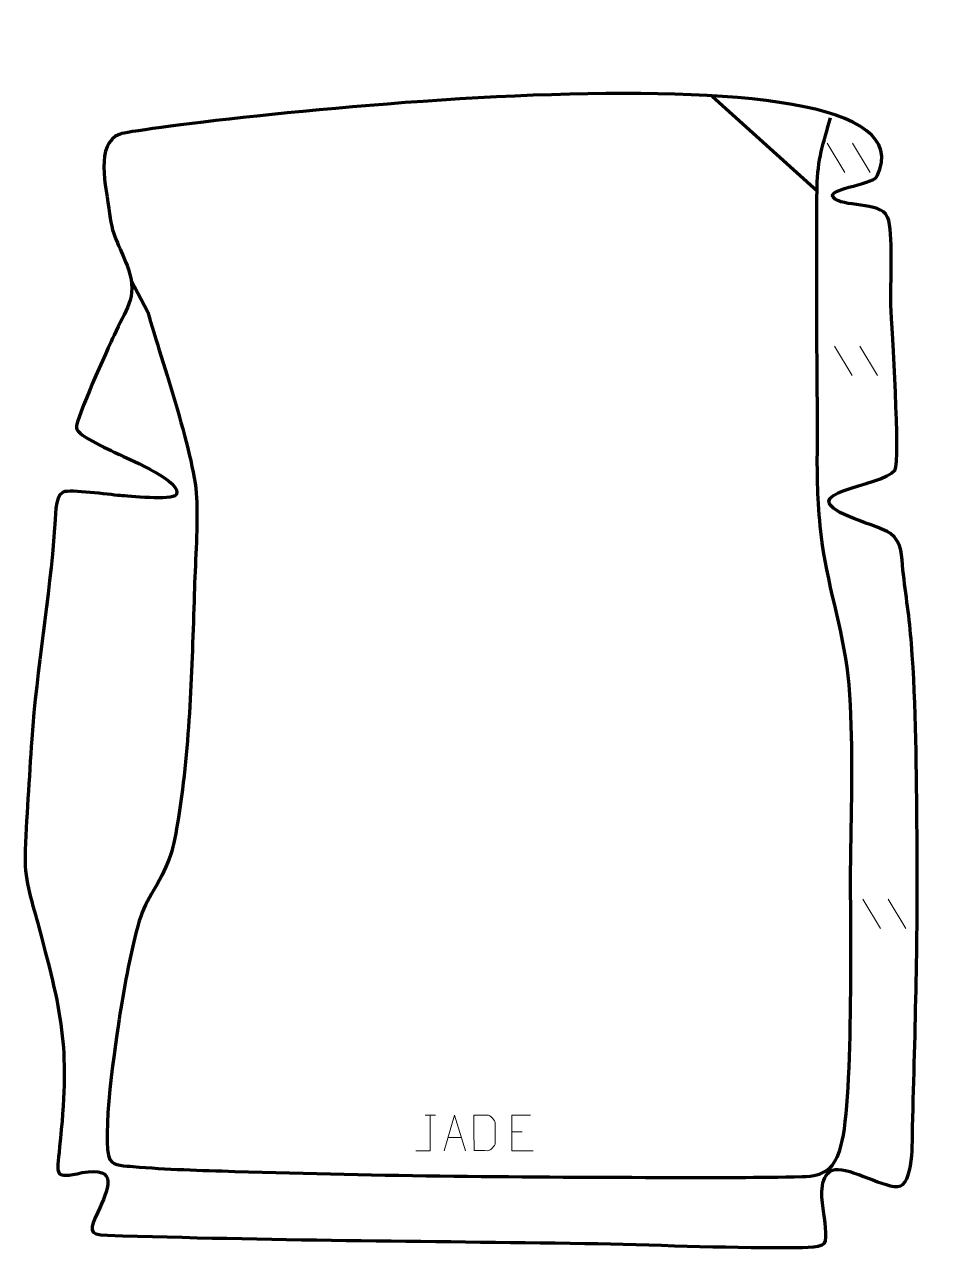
# Model space of a CAD drawing. Header units: millimetres. Extents: x -831 to -183, y 2 to 859.
import ezdxf

# ---------------------------------------------------------------- set-up
doc = ezdxf.new("R2010")
doc.units = ezdxf.units.MM
doc.header["$MEASUREMENT"] = 0
doc.layers.add('layer 2', color=7, linetype='Continuous')
doc.layers.add('layer 3', color=7, linetype='Continuous')

msp = doc.modelspace()

# ---------------------------------------------------------------- linework, layer by layer
at = {"layer": 'layer 2', "color": 140, "lineweight": 158}
msp.add_open_spline([(-276.1247, 742.0812), (-276.1247, 742.0812), (-349.7221, 808.415), (-349.7221, 808.415)], degree=3, dxfattribs=at)
msp.add_open_spline([(-756.4948, 679.4792), (-756.4948, 679.4792), (-744.9323, 657.4144), (-744.9323, 657.4144), (-744.9323, 657.4144), (-735.202, 622.8307), (-711.2509, 555.3631), (-710.5412, 524.3595), (-710.5412, 524.3595), (-710.0633, 503.4793), (-711.7319, 480.9024), (-712.3815, 459.8141), (-712.3815, 459.8141), (-713.9977, 407.3503), (-715.3418, 355.3658), (-723.4087, 303.5297), (-723.4087, 303.5297), (-726.923, 280.9474), (-729.1282, 272.6746), (-740.6632, 252.7888), (-740.6632, 252.7888), (-745.0818, 245.1713), (-748.1129, 239.4492), (-750.881, 230.9897), (-750.881, 230.9897), (-756.6291, 211.3538), (-761.1731, 186.2502), (-764.4289, 165.8737), (-764.4289, 165.8737), (-767.047, 149.2558), (-777.9803, 75.586), (-771.3743, 63.8124), (-771.3743, 63.8124), (-768.769, 59.169), (-760.4258, 59.506), (-755.427, 59.0487), (-755.427, 59.0487), (-731.8719, 56.8942), (-707.6613, 56.3759), (-683.9905, 55.6346), (-683.9905, 55.6346), (-582.1882, 52.3462), (-479.2146, 51.528), (-377.3373, 51.3867), (-377.3373, 51.3867), (-347.2327, 51.3449), (-316.8004, 51.2288), (-286.7094, 51.9397), (-286.7094, 51.9397), (-270.6339, 52.3286), (-263.7586, 57.614), (-259.4612, 73.3547), (-259.4612, 73.3547), (-249.9222, 108.2937), (-253.3794, 237.4517), (-252.5765, 281.7462), (-252.5765, 281.7462), (-251.8768, 319.713), (-250.9404, 358.5362), (-253.8324, 396.389), (-253.8324, 396.389), (-256.3972, 429.2039), (-267.9759, 462.4822), (-272.5637, 495.7767), (-272.5637, 495.7767), (-273.9976, 506.1823), (-274.8708, 516.4535), (-275.4831, 526.9347), (-275.4831, 526.9347), (-276.461, 544.8936), (-275.8399, 564.562), (-275.962, 582.7504), (-275.962, 582.7504), (-276.3254, 636.9063), (-276.8185, 691.0445), (-276.1816, 745.2016), (-276.1816, 745.2016), (-275.9508, 764.1112), (-271.8056, 775.7244), (-266.7212, 793.4451)], degree=3, knots=[0, 0, 0, 0, 0.04761905, 0.04761905, 0.04761905, 0.04761905, 0.0952381, 0.0952381, 0.0952381, 0.0952381, 0.14285714, 0.14285714, 0.14285714, 0.14285714, 0.19047619, 0.19047619, 0.19047619, 0.19047619, 0.23809524, 0.23809524, 0.23809524, 0.23809524, 0.28571429, 0.28571429, 0.28571429, 0.28571429, 0.33333333, 0.33333333, 0.33333333, 0.33333333, 0.38095238, 0.38095238, 0.38095238, 0.38095238, 0.42857143, 0.42857143, 0.42857143, 0.42857143, 0.47619048, 0.47619048, 0.47619048, 0.47619048, 0.52380952, 0.52380952, 0.52380952, 0.52380952, 0.57142857, 0.57142857, 0.57142857, 0.57142857, 0.61904762, 0.61904762, 0.61904762, 0.61904762, 0.66666667, 0.66666667, 0.66666667, 0.66666667, 0.71428571, 0.71428571, 0.71428571, 0.71428571, 0.76190476, 0.76190476, 0.76190476, 0.76190476, 0.80952381, 0.80952381, 0.80952381, 0.80952381, 0.85714286, 0.85714286, 0.85714286, 0.85714286, 0.9047619, 0.9047619, 0.9047619, 0.9047619, 1, 1, 1, 1], dxfattribs=at)
at = {"layer": 'layer 3', "color": 242, "lineweight": 158}
msp.add_open_spline([(-234.1388, 752.7104), (-237.3963, 745.8889), (-273.9502, 743.9002), (-263.4663, 736.4962), (-263.4663, 736.4962), (-254.9508, 730.4822), (-228.7399, 735.2183), (-226.0106, 721.648), (-226.0106, 721.648), (-222.9795, 706.5763), (-224.8515, 678.479), (-224.5121, 661.9026), (-224.5121, 661.9026), (-223.808, 646.5653), (-217.7893, 553.2607), (-221.6318, 546.9506), (-221.6318, 546.9506), (-230.9893, 534.1907), (-296.6992, 532.102), (-253.3369, 513.8931), (-253.3369, 513.8931), (-246.6352, 511.0788), (-229.756, 505.7687), (-224.8029, 502.4145), (-224.8029, 502.4145), (-216.3876, 495.8847), (-217.0574, 486.3753), (-216.1176, 476.8073), (-216.1176, 476.8073), (-214.0291, 459.275), (-211.4892, 443.1066), (-210.1276, 425.3234), (-210.1276, 425.3234), (-206.8164, 381.4248), (-206.6281, 335.2265), (-206.1644, 291.1), (-206.1644, 291.1), (-205.4484, 222.9649), (-207.4682, 154.8315), (-209.3426, 86.7296), (-209.3426, 86.7296), (-209.4746, 78.4412), (-208.3757, 45.4408), (-219.8689, 44.9147), (-219.8689, 44.9147), (-231.9135, 45.0376), (-256.4442, 60.1436), (-265.4395, 56.4624), (-265.4395, 56.4624), (-275.4587, 51.4942), (-272.8497, 36.8467), (-271.6752, 27.7942), (-271.6752, 27.7942), (-271.142, 23.6849), (-268.5544, 8.3999), (-271.0103, 5.2669), (-271.0103, 5.2669), (-273.8964, 1.5852), (-290.5413, 2.3653), (-295.6422, 2.3247), (-295.6422, 2.3247), (-343.3138, 1.9445), (-391.0584, 4.4102), (-438.7413, 5.2066), (-438.7413, 5.2066), (-550.1792, 6.7958), (-661.6227, 7.3443), (-773.0248, 10.8904), (-773.0248, 10.8904), (-787.6893, 11.3593), (-785.1898, 15.3493), (-779.8392, 27.0718), (-779.8392, 27.0718), (-772.7534, 42.5959), (-764.6513, 59.6258), (-790.9539, 54.7188), (-790.9539, 54.7188), (-810.7877, 50.5325), (-808.6719, 52.0699), (-806.6272, 72.7196), (-806.6272, 72.7196), (-799.6123, 140.0366), (-803.8201, 161.8206), (-821.1824, 226.5561), (-821.1824, 226.5561), (-825.2887, 241.8665), (-831.244, 259.4479), (-830.8252, 275.2979), (-830.8252, 275.2979), (-830.0059, 302.7388), (-827.824, 330.8886), (-826.1794, 358.3727), (-826.1794, 358.3727), (-822.6238, 407.9733), (-813.7739, 456.9916), (-810.1105, 506.269), (-810.1105, 506.269), (-809.67, 512.1938), (-810.0776, 528.5372), (-804.23, 531.3721), (-804.23, 531.3721), (-798.6231, 533.2578), (-772.7582, 529.625), (-764.1633, 528.8846), (-764.1633, 528.8846), (-758.6766, 528.4119), (-728.0595, 525.427), (-725.1055, 529.3675), (-725.1055, 529.3675), (-718.9195, 537.6195), (-757.8268, 554.392), (-763.3942, 557.0295), (-763.3942, 557.0295), (-768.9597, 559.6769), (-794.4658, 570.5724), (-794.9198, 576.3127), (-794.9198, 576.3127), (-795.4048, 582.4467), (-772.8248, 631.8161), (-768.4898, 641.2528), (-768.4898, 641.2528), (-760.7878, 658.0218), (-751.7336, 667.4797), (-758.4374, 687.2794), (-758.4374, 687.2794), (-763.5461, 702.368), (-769.6499, 708.7138), (-771.7292, 726.4435), (-771.7292, 726.4435), (-773.9988, 745.7953), (-782.3401, 775.1764), (-764.3423, 782.0757), (-764.3423, 782.0757), (-750.3067, 787.4561), (-183.4687, 858.8168), (-234.1388, 752.7104)], degree=3, knots=[0, 0, 0, 0, 0.02857143, 0.02857143, 0.02857143, 0.02857143, 0.05714286, 0.05714286, 0.05714286, 0.05714286, 0.08571429, 0.08571429, 0.08571429, 0.08571429, 0.11428571, 0.11428571, 0.11428571, 0.11428571, 0.14285714, 0.14285714, 0.14285714, 0.14285714, 0.17142857, 0.17142857, 0.17142857, 0.17142857, 0.2, 0.2, 0.2, 0.2, 0.22857143, 0.22857143, 0.22857143, 0.22857143, 0.25714286, 0.25714286, 0.25714286, 0.25714286, 0.28571429, 0.28571429, 0.28571429, 0.28571429, 0.31428571, 0.31428571, 0.31428571, 0.31428571, 0.34285714, 0.34285714, 0.34285714, 0.34285714, 0.37142857, 0.37142857, 0.37142857, 0.37142857, 0.4, 0.4, 0.4, 0.4, 0.42857143, 0.42857143, 0.42857143, 0.42857143, 0.45714286, 0.45714286, 0.45714286, 0.45714286, 0.48571429, 0.48571429, 0.48571429, 0.48571429, 0.51428571, 0.51428571, 0.51428571, 0.51428571, 0.54285714, 0.54285714, 0.54285714, 0.54285714, 0.57142857, 0.57142857, 0.57142857, 0.57142857, 0.6, 0.6, 0.6, 0.6, 0.62857143, 0.62857143, 0.62857143, 0.62857143, 0.65714286, 0.65714286, 0.65714286, 0.65714286, 0.68571429, 0.68571429, 0.68571429, 0.68571429, 0.71428571, 0.71428571, 0.71428571, 0.71428571, 0.74285714, 0.74285714, 0.74285714, 0.74285714, 0.77142857, 0.77142857, 0.77142857, 0.77142857, 0.8, 0.8, 0.8, 0.8, 0.82857143, 0.82857143, 0.82857143, 0.82857143, 0.85714286, 0.85714286, 0.85714286, 0.85714286, 0.88571429, 0.88571429, 0.88571429, 0.88571429, 0.91428571, 0.91428571, 0.91428571, 0.91428571, 0.94285714, 0.94285714, 0.94285714, 0.94285714, 1, 1, 1, 1], dxfattribs=at)
at = {"layer": 'layer 3', "color": 250, "lineweight": 9}
for points in [[(-269.0362, 775.6289), (-269.0362, 775.6289), (-256.6719, 755.0846), (-256.6719, 755.0846)], [(-251.3063, 775.6289), (-251.3063, 775.6289), (-238.942, 755.0846), (-238.942, 755.0846)], [(-264.0121, 633.5477), (-264.0121, 633.5477), (-251.6478, 613.0034), (-251.6478, 613.0034)], [(-246.2822, 633.5477), (-246.2822, 633.5477), (-233.9179, 613.0034), (-233.9179, 613.0034)], [(-244.1683, 246.1976), (-244.1683, 246.1976), (-231.804, 225.6533), (-231.804, 225.6533)], [(-226.4384, 246.1976), (-226.4384, 246.1976), (-214.0741, 225.6533), (-214.0741, 225.6533)], [(-550.7019, 95.0601), (-550.7019, 95.0601), (-543.5337, 95.0601), (-543.5337, 95.0601)], [(-534.6621, 79.3632), (-534.6621, 79.3632), (-525.1664, 79.3632), (-525.1664, 79.3632)], [(-489.8698, 83.1878), (-489.8698, 83.1878), (-482.7017, 83.1878), (-482.7017, 83.1878)]]:
    msp.add_open_spline(points, degree=3, dxfattribs=at)
for points, knots in [([(-557.1398, 70.1065), (-557.1398, 70.1065), (-547.1178, 70.1065), (-547.1178, 70.1065), (-547.1178, 70.1065), (-547.1178, 70.1065), (-547.1178, 95.0601), (-547.1178, 95.0601)], [0, 0, 0, 0, 0.33333333, 0.33333333, 0.33333333, 0.33333333, 1, 1, 1, 1]), ([(-537.3847, 70.1138), (-537.3847, 70.1138), (-530.0137, 95.0673), (-530.0137, 95.0673), (-530.0137, 95.0673), (-530.0137, 95.0673), (-522.4438, 70.1138), (-522.4438, 70.1138)], [0, 0, 0, 0, 0.33333333, 0.33333333, 0.33333333, 0.33333333, 1, 1, 1, 1]), ([(-516.4423, 70.1366), (-514.1105, 70.137), (-509.1603, 70.113), (-506.8288, 70.1127), (-506.8288, 70.1127), (-504.9038, 70.0073), (-501.5852, 73.5489), (-501.5964, 75.5662), (-501.5964, 75.5662), (-501.5968, 81.3363), (-501.5968, 83.506), (-501.5964, 89.2753), (-501.5964, 89.2753), (-501.6007, 91.4134), (-504.9752, 95.0735), (-507.1276, 95.06), (-507.1276, 95.06), (-509.4533, 95.06), (-514.1776, 95.06), (-516.5037, 95.06), (-516.5037, 95.06), (-516.5033, 89.3131), (-516.442, 75.8839), (-516.4423, 70.1366)], [0, 0, 0, 0, 0.14285714, 0.14285714, 0.14285714, 0.14285714, 0.28571429, 0.28571429, 0.28571429, 0.28571429, 0.42857143, 0.42857143, 0.42857143, 0.42857143, 0.57142857, 0.57142857, 0.57142857, 0.57142857, 0.71428571, 0.71428571, 0.71428571, 0.71428571, 1, 1, 1, 1]), ([(-476.9959, 95.0675), (-476.9959, 95.0675), (-489.8698, 95.0675), (-489.8698, 95.0675), (-489.8698, 95.0675), (-489.8698, 95.0675), (-489.8698, 70.1139), (-489.8698, 70.1139), (-489.8698, 70.1139), (-489.8698, 70.1139), (-475.004, 70.1139), (-475.004, 70.1139)], [0, 0, 0, 0, 0.25, 0.25, 0.25, 0.25, 0.5, 0.5, 0.5, 0.5, 1, 1, 1, 1])]:
    msp.add_open_spline(points, degree=3, knots=knots, dxfattribs=at)

doc.saveas('drawing.dxf')
